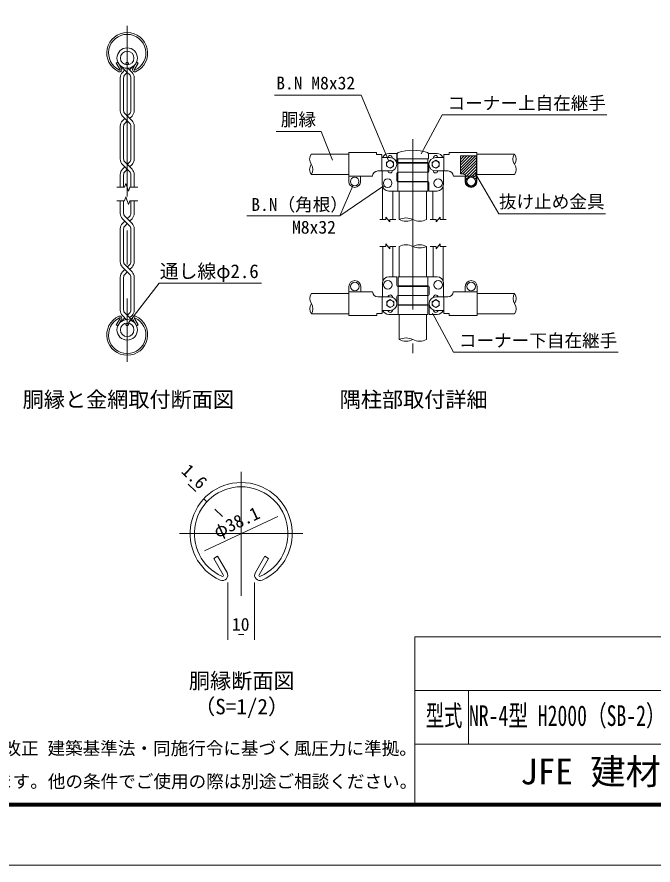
# Model space of a CAD drawing. Units: millimetres, scale not verified, with parts at other scales. Extents: x -4200 to 4200, y -2970 to 2970.
# Drawn here: x 636 to 3008, y -2970 to 190 of the extents above; entities that cross this region are included whole.
import ezdxf
from ezdxf.enums import TextEntityAlignment as Align

# ---------------------------------------------------------------- set-up
doc = ezdxf.new("R2010")
doc.units = ezdxf.units.MM
doc.header["$LTSCALE"] = 20
doc.linetypes.add('DASHED', pattern=[7.5, 6, -1.5])
doc.linetypes.add('USER1', pattern=[50.8, 31.75, -6.35, 6.35, -6.35])
for name, color, linetype, lineweight in [('0-0_D-BMK', 2, 'USER1', 13), ('0-1_D-STR1', 1, 'Continuous', 18), ('0-2_D-STR-DIM', 7, 'Continuous', 9), ('0-5_D-STR3', 3, 'Continuous', 13), ('0-6_D-STR2', 7, 'Continuous', 9), ('0-7_D-STR-TXT', 7, 'Continuous', 9), ('0-8_D-TTL', 7, 'Continuous', 9)]:
    doc.layers.add(name, color=color, linetype=linetype, lineweight=lineweight)
doc.layers.add('0-4_D-TTL-TXT', color=7, linetype='Continuous')
doc.styles.add('ＭＳ ゴシック', font='')
doc.styles.get('ＭＳ ゴシック').set_extended_font_data('MS Gothic')

msp = doc.modelspace()

# ---------------------------------------------------------------- linework, layer by layer
at = {"layer": '0-0_D-BMK'}
for p, q in [((1046.96, 156.9), (1046.96, -1095.42)), ((2112.24, -264.66), (2112.24, -1062.08)), ((1471.97, -1966.73), (1471.97, -1505.18)), ((1242.23, -1734.92), (1701.71, -1734.92))]:
    msp.add_line(p, q, dxfattribs=at)
at = {"layer": '0-1_D-STR1'}
for p, q in [((1006.23, 18.69), (1011.79, 21.9)), ((1020.27, -5.62), (1006.23, 18.69)), ((1025.83, -2.41), (1011.79, 21.9)), ((1068.1, -2.41), (1082.14, 21.9)), ((1073.66, -5.62), (1087.7, 18.69)), ((1087.7, 18.69), (1082.14, 21.9)), ((1873.24, -320.49), (1733.24, -320.49)), ((2351.24, -320.59), (2491.24, -320.59)), ((2060.94, -352.59), (2060.94, -354.59)), ((2162.54, -352.59), (2162.54, -354.59)), ((1873.24, -396.69), (1733.24, -396.69)), ((2351.24, -396.79), (2491.24, -396.79)), ((2060.94, -422.59), (2060.94, -424.59)), ((2162.54, -422.59), (2162.54, -424.59)), ((2060.94, -458.59), (2060.94, -564.59)), ((2162.54, -458.59), (2162.54, -564.59)), ((2061.44, -664.59), (2061.44, -777.96)), ((2163.04, -664.59), (2163.04, -777.96)), ((2061.44, -811.96), (2061.44, -813.96)), ((2163.04, -811.96), (2163.04, -813.96)), ((1873.74, -839.86), (1733.74, -839.86)), ((2351.74, -839.96), (2491.74, -839.96)), ((2061.44, -881.96), (2061.44, -883.96)), ((2163.04, -881.96), (2163.04, -883.96)), ((1873.74, -916.06), (1733.74, -916.06)), ((2351.74, -916.16), (2491.74, -916.16)), ((1020.27, -932.9), (1006.23, -957.21)), ((1025.83, -936.11), (1011.79, -960.42)), ((1068.1, -936.11), (1082.14, -960.42)), ((1073.66, -932.9), (1087.7, -957.21)), ((2061.44, -917.96), (2061.44, -1011.96)), ((2163.04, -917.96), (2163.04, -1011.96)), ((1006.23, -957.21), (1011.79, -960.42)), ((1087.7, -957.21), (1082.14, -960.42)), ((1370.14, -1827.45), (1384.03, -1819.43)), ((1405.23, -1888.23), (1370.14, -1827.45)), ((1419.12, -1880.21), (1384.03, -1819.43)), ((1524.81, -1880.21), (1559.9, -1819.43)), ((1538.7, -1888.23), (1573.79, -1827.45)), ((1573.79, -1827.45), (1559.9, -1819.43))]:
    msp.add_line(p, q, dxfattribs=at)
for centre, radius, start, end in [((1046.97, 55.7), 76.2, 294.32478, 245.67522), ((1046.97, 55.7), 69.78, 294.32478, 245.67522), ((1018.88, -6.42), 8.02, 245.67522, 30), ((1018.88, -6.42), 1.6, 245.67522, 30), ((1075.05, -6.42), 8.02, 150, 294.32478), ((1075.05, -6.42), 1.6, 150, 294.32478), ((1046.97, -994.22), 76.2, 114.32478, 65.67522), ((1046.97, -994.22), 69.78, 114.32478, 65.67522), ((1018.88, -932.1), 8.02, 330, 114.32478), ((1018.88, -932.1), 1.6, 330, 114.32478), ((1075.05, -932.1), 8.02, 65.67522, 210), ((1075.05, -932.1), 1.6, 65.67522, 210), ((1471.97, -1734.92), 190.5, 294.32478, 245.67522), ((1471.97, -1734.92), 174.46, 294.32478, 245.67522), ((1401.76, -1890.23), 20.05, 245.67522, 30), ((1401.76, -1890.23), 4.01, 245.67522, 30), ((1542.17, -1890.23), 20.05, 150, 294.32478), ((1542.17, -1890.23), 4.01, 150, 294.32478)]:
    msp.add_arc(centre, radius, start, end, dxfattribs=at)
at = {"layer": '0-2_D-STR-DIM'}
for p, q in [((1041.83, -430.16), (1036.7, -444.26)), ((1052.1, -458.36), (1041.83, -430.16)), ((1007.83, -444.26), (1036.7, -444.26)), ((1057.23, -444.26), (1052.1, -458.36)), ((1057.23, -444.26), (1086.1, -444.26)), ((1007.83, -494.26), (1036.7, -494.26)), ((1041.83, -480.16), (1036.7, -494.26)), ((1052.1, -508.35), (1041.83, -480.16)), ((1057.23, -494.26), (1052.1, -508.35)), ((1057.23, -494.26), (1086.1, -494.26)), ((2010.99, -564.59), (1988.49, -564.59)), ((2010.99, -564.59), (2010.99, -555.59)), ((2025.99, -573.59), (2010.99, -555.59)), ((2048.49, -564.59), (2025.99, -564.59)), ((2025.99, -573.59), (2025.99, -564.59)), ((2176.49, -564.59), (2198.99, -564.59)), ((2198.99, -573.59), (2213.99, -555.59)), ((2198.99, -573.59), (2198.99, -564.59)), ((2213.99, -564.59), (2213.99, -555.59)), ((2213.99, -564.59), (2236.49, -564.59)), ((2010.99, -664.59), (2010.99, -655.59)), ((2025.99, -673.59), (2010.99, -655.59)), ((2198.99, -673.59), (2213.99, -655.59)), ((2213.99, -664.59), (2213.99, -655.59)), ((2010.99, -664.59), (1988.49, -664.59)), ((2048.49, -664.59), (2025.99, -664.59)), ((2025.99, -673.59), (2025.99, -664.59)), ((2176.49, -664.59), (2198.99, -664.59)), ((2198.99, -673.59), (2198.99, -664.59)), ((2213.99, -664.59), (2236.49, -664.59)), ((1303.08, -1578.05), (1273.77, -1550.83)), ((1344.14, -1616.19), (1332.39, -1605.27)), ((1335.57, -1798.52), (1608.37, -1671.32)), ((1373.45, -1643.41), (1402.76, -1670.63)), ((1421.97, -1917.49), (1421.97, -2130.29)), ((1521.97, -1917.49), (1521.97, -2130.29)), ((1461.97, -2110.29), (1481.97, -2110.29))]:
    msp.add_line(p, q, dxfattribs=at)
for centre, radius, start, end in [((1760.48, -339.54), 33.24, 145.03504, 214.96496), ((2518.48, -339.64), 33.24, 145.03504, 214.96496), ((2464, -339.64), 33.24, 325.03504, 34.96496), ((1760.48, -377.64), 33.24, 145.03422, 214.96578), ((1706, -377.64), 33.24, 325.03504, 34.96496), ((2464, -377.74), 33.24, 325.03422, 34.96578), ((2086.59, -616.42), 57.83, 63.66726, 116.33274), ((2086.59, -512.77), 57.83, 243.66726, 296.33274), ((2137.39, -514.89), 55.71, 243.16247, 296.83753), ((2086.84, -715.36), 56.76, 63.41722, 116.58278), ((2137.64, -715.36), 56.76, 63.41723, 116.58277), ((2137.64, -613.83), 56.76, 243.41723, 296.58277), ((1760.98, -858.91), 33.24, 145.03504, 214.96496), ((2518.98, -859.01), 33.24, 145.03504, 214.96496), ((2464.5, -859.01), 33.24, 325.03504, 34.96496), ((1760.98, -897.01), 33.24, 145.03422, 214.96578), ((1706.5, -897.01), 33.24, 325.03504, 34.96496), ((2464.5, -897.11), 33.24, 325.03422, 34.96578), ((2086.84, -1062.72), 56.76, 63.4184, 116.5816), ((2086.84, -961.19), 56.76, 243.4184, 296.5816), ((2137.64, -961.19), 56.76, 243.4184, 296.5816)]:
    msp.add_arc(centre, radius, start, end, dxfattribs=at)
at = {"layer": '0-5_D-STR3'}
for p, q in [((1873.24, -314.59), (1873.24, -402.59)), ((1976.84, -314.59), (1873.24, -314.59)), ((2247.64, -314.59), (2351.24, -314.59)), ((2351.24, -314.59), (2351.24, -402.59)), ((1996.84, -322.39), (1996.84, -383.59)), ((2027.24, -333.59), (1996.84, -333.59)), ((2052.24, -318.59), (2022.24, -318.59)), ((2052.24, -318.59), (2052.24, -350.59)), ((2053.44, -320.55), (2053.44, -338.59)), ((2053.44, -338.59), (2171.04, -338.59)), ((2056.64, -338.59), (2056.64, -352.59)), ((2167.84, -338.59), (2167.84, -352.59)), ((2170.68, -318.59), (2202.24, -318.59)), ((2171.04, -320.64), (2171.04, -338.59)), ((2197.24, -333.59), (2227.64, -333.59)), ((2227.64, -322.39), (2227.64, -383.59)), ((2289.24, -340.8), (2303.44, -326.59)), ((2289.24, -351.4), (2314.05, -326.59)), ((2289.24, -362.01), (2324.66, -326.59)), ((2289.24, -372.62), (2335.26, -326.59)), ((2289.24, -383.22), (2345.82, -326.64)), ((2289.28, -330.15), (2292.8, -326.63)), ((2290.06, -393.01), (2349.24, -333.83)), ((2299.08, -394.59), (2349.24, -344.44)), ((2167.84, -354.59), (2056.24, -354.59)), ((2056.64, -352.59), (2168.24, -352.59)), ((2056.64, -354.59), (2056.64, -388.59)), ((2167.84, -354.59), (2167.84, -388.59)), ((2172.24, -356.59), (2172.24, -384.59)), ((2306.51, -397.78), (2349.24, -355.04)), ((2309.24, -405.65), (2349.24, -365.65)), ((2309.24, -416.26), (2349.24, -376.26)), ((1873.24, -402.59), (1873.24, -422.59)), ((1961.24, -402.59), (1873.24, -402.59)), ((1917.24, -402.59), (1917.24, -422.59)), ((1981.22, -383.59), (1996.84, -383.59)), ((2027.24, -383.59), (1996.84, -383.59)), ((1998.24, -383.59), (1998.24, -434.59)), ((2052.24, -420.59), (2052.24, -392.59)), ((2167.84, -388.59), (2056.24, -388.59)), ((2056.64, -388.59), (2168.24, -388.59)), ((2056.64, -388.59), (2056.64, -422.59)), ((2167.84, -388.59), (2167.84, -422.59)), ((2197.24, -383.59), (2227.64, -383.59)), ((2226.24, -383.59), (2226.24, -434.59)), ((2243.27, -383.59), (2227.64, -383.59)), ((2263.24, -402.59), (2351.24, -402.59)), ((2307.24, -402.59), (2307.24, -422.59)), ((2329.47, -406.64), (2349.24, -386.86)), ((2337.65, -409.06), (2349.24, -397.47)), ((2342.93, -414.39), (2349.24, -408.08)), ((2351.24, -402.59), (2351.24, -422.59)), ((2167.84, -424.59), (2056.24, -424.59)), ((2056.64, -422.59), (2168.24, -422.59)), ((2056.64, -424.59), (2056.64, -458.59)), ((2167.84, -424.59), (2167.84, -458.59)), ((2172.24, -426.59), (2172.24, -458.59)), ((2309.64, -426.47), (2313.31, -422.79)), ((2312.82, -433.89), (2315.71, -431)), ((2318.16, -439.16), (2321.02, -436.3)), ((2325.73, -442.2), (2329.38, -438.55)), ((2337.95, -440.58), (2347.08, -431.45)), ((2345.23, -422.69), (2349.24, -418.68)), ((1999.24, -442.59), (1999.24, -564.59)), ((2167.84, -458.59), (2022.24, -458.59)), ((2037.24, -458.59), (2037.24, -564.59)), ((2172.24, -458.59), (2202.24, -458.59)), ((2187.24, -458.59), (2187.24, -564.59)), ((2225.24, -442.59), (2225.24, -564.59)), ((1999.74, -664.59), (1999.74, -795.1)), ((2037.74, -664.59), (2037.74, -777.96)), ((2187.74, -664.59), (2187.74, -777.96)), ((2225.74, -664.59), (2225.74, -795.1)), ((2052.74, -777.96), (2022.74, -777.96)), ((2052.74, -809.96), (2052.74, -777.96)), ((2057.14, -811.96), (2057.14, -777.96)), ((2057.14, -777.96), (2202.74, -777.96)), ((2168.34, -811.96), (2168.34, -777.96)), ((1873.74, -833.96), (1873.74, -813.96)), ((1917.74, -833.96), (1917.74, -813.96)), ((1998.74, -852.96), (1998.74, -801.96)), ((2168.34, -813.96), (2056.74, -813.96)), ((2057.14, -811.96), (2168.74, -811.96)), ((2057.14, -847.96), (2057.14, -813.96)), ((2168.34, -847.96), (2168.34, -813.96)), ((2172.74, -815.96), (2172.74, -843.96)), ((2226.74, -852.96), (2226.74, -801.96)), ((2307.74, -833.96), (2307.74, -813.96)), ((2351.74, -833.96), (2351.74, -813.96)), ((1873.74, -921.96), (1873.74, -833.96)), ((1961.74, -833.96), (1873.74, -833.96)), ((1981.72, -852.96), (1997.34, -852.96)), ((1997.34, -914.16), (1997.34, -852.96)), ((2027.74, -852.96), (1997.34, -852.96)), ((2052.74, -879.96), (2052.74, -851.96)), ((2168.34, -847.96), (2056.74, -847.96)), ((2057.14, -847.96), (2168.74, -847.96)), ((2057.14, -881.96), (2057.14, -847.96)), ((2168.34, -881.96), (2168.34, -847.96)), ((2197.74, -852.96), (2228.14, -852.96)), ((2242.77, -852.96), (2227.14, -852.96)), ((2228.14, -914.16), (2228.14, -852.96)), ((2262.74, -833.96), (2350.74, -833.96)), ((2351.74, -921.96), (2351.74, -833.96)), ((2168.34, -883.96), (2056.74, -883.96)), ((2057.14, -881.96), (2168.74, -881.96)), ((2057.14, -917.96), (2057.14, -883.96)), ((2168.34, -917.96), (2168.34, -883.96)), ((2027.74, -902.96), (1997.34, -902.96)), ((2172.74, -917.96), (2172.74, -885.96)), ((2197.74, -902.96), (2228.14, -902.96)), ((1977.34, -921.96), (1873.74, -921.96)), ((2168.34, -917.96), (2022.74, -917.96)), ((2172.74, -917.96), (2202.74, -917.96)), ((2248.14, -921.96), (2351.74, -921.96))]:
    msp.add_line(p, q, dxfattribs=at)
at = {"layer": '0-5_D-STR3', "linetype": 'DASHED'}
for p, q in [((2289.24, -390.59), (2289.24, -330.59)), ((2345.24, -326.59), (2293.24, -326.59)), ((2349.24, -422.59), (2349.24, -330.59)), ((2299.24, -394.59), (2293.24, -394.59)), ((2309.24, -422.59), (2309.24, -404.59))]:
    msp.add_line(p, q, dxfattribs=at)
at = {"layer": '0-5_D-STR3'}
for points in [[(1976.84, -314.59), (1976.84, -322.39), (1996.84, -322.39)], [(2247.64, -314.59), (2247.64, -322.39), (2227.64, -322.39)], [(1977.34, -921.96), (1977.34, -914.16), (1997.34, -914.16)], [(2248.14, -921.96), (2248.14, -914.16), (2228.14, -914.16)]]:
    msp.add_lwpolyline(points, dxfattribs=at)
for points in [[(2027.24, -343.59), (2040.23, -351.09), (2040.23, -366.09), (2027.24, -373.59), (2014.25, -366.09), (2014.25, -351.09)], [(2197.24, -343.59), (2184.25, -351.09), (2184.25, -366.09), (2197.24, -373.59), (2210.23, -366.09), (2210.23, -351.09)], [(2027.74, -892.96), (2040.73, -885.46), (2040.73, -870.46), (2027.74, -862.96), (2014.75, -870.46), (2014.75, -885.46)], [(2197.74, -892.96), (2184.75, -885.46), (2184.75, -870.46), (2197.74, -862.96), (2210.73, -870.46), (2210.73, -885.46)]]:
    msp.add_lwpolyline(points, close=True, dxfattribs=at)
for centre, radius in [((1046.96, 17.11), 5.2), ((2027.24, -358.59), 12.99), ((2197.24, -358.59), 12.99), ((1895.24, -422.59), 16), ((2329.24, -422.59), 16), ((2018.24, -428.59), 16), ((2206.24, -428.59), 16), ((1895.74, -813.96), 16), ((2018.74, -807.96), 16), ((2206.74, -807.96), 16), ((2329.74, -813.96), 16), ((2027.74, -877.96), 12.99), ((2197.74, -877.96), 12.99), ((1046.96, -955.63), 5.2)]:
    msp.add_circle(centre, radius, dxfattribs=at)
for centre, radius, start, end in [((2059.44, -320.55), 6, 107.18963, 180), ((2112.1, -490.76), 184.17, 72.71226, 107.18963), ((2165.04, -320.64), 6, 0, 72.71226), ((2022.24, -342.59), 24, 90, 157.97569), ((2027.24, -334.59), 8.5, 356.73321, 173.24367), ((2027.24, -358.59), 25, 270, 90), ((2197.24, -358.59), 25, 90, 270), ((2197.24, -334.59), 8.5, 6.75633, 183.26679), ((2202.24, -342.59), 24, 22.02431, 90), ((2056.24, -350.59), 4, 180, 270), ((2168.24, -356.59), 4, 0, 90), ((1981.22, -403.59), 20, 90, 177.13402), ((2027.24, -382.59), 8.5, 186.75633, 3.26679), ((2056.24, -392.59), 4, 90, 180), ((2168.24, -384.59), 4, 270, 0), ((2197.24, -382.59), 8.5, 176.73321, 353.24367), ((2243.27, -403.59), 20, 2.86598, 90), ((1895.24, -422.59), 22, 180, 0), ((2022.24, -434.59), 24, 180, 270), ((2056.24, -420.59), 4, 180, 270), ((2168.24, -426.59), 4, 0, 90), ((2202.24, -434.59), 24, 270, 0), ((2329.24, -422.59), 22, 180, 0), ((2022.74, -801.96), 24, 90, 180), ((2202.74, -801.96), 24, 0, 90), ((1895.74, -813.96), 22, 0, 180), ((2056.74, -809.96), 4, 180, 270), ((2168.74, -815.96), 4, 0, 90), ((2329.74, -813.96), 22, 0, 180), ((1981.72, -832.96), 20, 182.86598, 270), ((2027.74, -853.96), 8.5, 356.73321, 173.24367), ((2027.74, -877.96), 25, 270, 90), ((2056.74, -851.96), 4, 90, 180), ((2168.74, -843.96), 4, 270, 0), ((2197.74, -877.96), 25, 90, 270), ((2197.74, -853.96), 8.5, 6.75633, 183.26679), ((2242.77, -832.96), 20, 270, 357.13402), ((2056.74, -879.96), 4, 180, 270), ((2168.74, -885.96), 4, 0, 90), ((2022.74, -893.96), 24, 202.02431, 270), ((2027.74, -901.96), 8.5, 186.75633, 3.26679), ((2197.74, -901.96), 8.5, 176.73321, 353.24367), ((2202.74, -893.96), 24, 270, 337.97569)]:
    msp.add_arc(centre, radius, start, end, dxfattribs=at)
at = {"layer": '0-5_D-STR3', "linetype": 'DASHED'}
for centre, radius, start, end in [((2293.24, -330.59), 4, 90, 180), ((2345.24, -330.59), 4, 0, 90), ((2293.24, -390.59), 4, 180, 270), ((2299.24, -404.59), 10, 0, 90), ((2329.24, -422.59), 20, 180, 0)]:
    msp.add_arc(centre, radius, start, end, dxfattribs=at)
at = {"layer": '0-6_D-STR2'}
for p, q in [((1046.96, -16.36), (1023.24, 7.37)), ((1056.04, -7.28), (1070.69, 7.37)), ((1029.08, -16.1), (1037.89, -7.28)), ((1038.86, -24.46), (1046.96, -16.36)), ((1055.07, -24.46), (1046.96, -16.36)), ((1064.85, -16.1), (1049.59, -0.83)), ((1020.88, -35.9), (1020.88, -159.14)), ((1033.71, -36.9), (1033.71, -158.14)), ((1060.22, -36.9), (1060.22, -158.14)), ((1073.05, -35.9), (1073.05, -159.14)), ((1046.96, -196.83), (1029.08, -178.94)), ((1037.89, -187.76), (1029.08, -196.57)), ((1029.08, -196.57), (1037.89, -187.76)), ((1064.85, -196.57), (1038.86, -170.58)), ((1055.07, -170.58), (1046.96, -178.68)), ((1064.85, -178.94), (1056.04, -187.76)), ((1020.88, -216.37), (1020.88, -339.62)), ((1033.71, -217.38), (1033.71, -338.61)), ((1038.86, -204.93), (1046.96, -196.83)), ((1055.07, -204.93), (1046.96, -196.83)), ((1060.22, -217.38), (1060.22, -338.61)), ((1073.05, -216.37), (1073.05, -339.62)), ((1046.96, -377.31), (1029.08, -359.42)), ((1037.89, -368.23), (1029.08, -377.04)), ((1029.08, -377.04), (1037.89, -368.23)), ((1064.85, -377.04), (1038.86, -351.05)), ((1038.86, -385.41), (1046.96, -377.31)), ((1055.07, -351.05), (1046.96, -359.16)), ((1055.07, -385.41), (1046.96, -377.31)), ((1064.85, -359.42), (1056.04, -368.23)), ((1020.88, -396.84), (1020.88, -444.26)), ((1033.71, -397.85), (1033.71, -444.26)), ((1060.22, -397.85), (1060.22, -444.26)), ((1073.05, -396.84), (1073.05, -444.26)), ((1020.88, -541.67), (1020.88, -494.26)), ((1033.71, -540.67), (1033.71, -494.26)), ((1060.22, -540.67), (1060.22, -494.26)), ((1073.05, -541.67), (1073.05, -494.26)), ((1055.07, -587.46), (1029.08, -561.47)), ((1064.85, -579.1), (1038.86, -553.11)), ((1055.07, -553.11), (1046.96, -561.21)), ((1064.85, -561.47), (1056.04, -570.29)), ((1020.88, -722.15), (1020.88, -598.9)), ((1037.89, -570.29), (1029.08, -579.1)), ((1033.71, -721.14), (1033.71, -599.91)), ((1046.96, -579.36), (1038.86, -587.46)), ((1060.22, -721.14), (1060.22, -599.91)), ((1073.05, -722.15), (1073.05, -598.9)), ((1055.07, -767.94), (1029.08, -741.95)), ((1037.89, -750.76), (1029.08, -759.57)), ((1064.85, -759.57), (1038.86, -733.58)), ((1055.07, -733.58), (1046.96, -741.69)), ((1064.85, -741.95), (1056.04, -750.76)), ((1020.88, -902.62), (1020.88, -779.37)), ((1033.71, -901.61), (1033.71, -780.38)), ((1046.96, -759.84), (1038.86, -767.94)), ((1060.22, -901.61), (1060.22, -780.38)), ((1073.05, -902.62), (1073.05, -779.37)), ((1038.86, -914.06), (1070.69, -945.89)), ((1055.07, -914.06), (1046.96, -922.16)), ((1037.89, -931.23), (1023.24, -945.89)), ((1029.08, -922.42), (1044.34, -937.69)), ((1064.85, -922.42), (1056.04, -931.23))]:
    msp.add_line(p, q, dxfattribs=at)
for centre, radius in [((1046.96, 37.18), 38.1), ((1046.96, 37.18), 25.27), ((1046.96, -975.7), 38.1), ((1046.96, -975.7), 25.27)]:
    msp.add_circle(centre, radius, dxfattribs=at)
for centre, radius, start, end in [((1048.88, -35.9), 28, 135, 180), ((1048.88, -35.9), 15.2, 131.19984, 183.80396), ((1045.05, -35.9), 15.2, 356.19604, 48.80016), ((1045.05, -35.9), 28, 0, 45), ((1048.88, -159.14), 28, 180, 225), ((1048.88, -159.14), 15.2, 176.19604, 228.80016), ((1045.05, -159.14), 15.2, 311.19984, 3.80396), ((1045.05, -159.14), 28, 315, 0), ((1048.88, -216.37), 28, 135, 180), ((1048.88, -216.37), 15.2, 131.19984, 183.80396), ((1045.05, -216.37), 15.2, 356.19604, 48.80016), ((1045.05, -216.37), 28, 0, 45), ((1048.88, -339.62), 28, 180, 225), ((1048.88, -339.62), 15.2, 176.19604, 228.80016), ((1045.05, -339.62), 15.2, 311.19984, 3.80396), ((1045.05, -339.62), 28, 315, 0), ((1048.88, -396.84), 28, 135, 180), ((1045.05, -396.84), 28, 0, 45), ((1048.88, -396.84), 15.2, 131.19984, 183.80396), ((1045.05, -396.84), 15.2, 356.19604, 48.80016), ((1048.88, -541.67), 28, 180, 225), ((1048.88, -541.67), 15.2, 176.19604, 228.80016), ((1045.05, -541.67), 15.2, 311.19984, 3.80396), ((1045.05, -541.67), 28, 315, 0), ((1048.88, -598.9), 28, 135, 180), ((1048.88, -598.9), 15.2, 131.19984, 183.80396), ((1045.05, -598.9), 15.2, 356.19604, 48.80016), ((1045.05, -598.9), 28, 0, 45), ((1048.88, -722.15), 28, 180, 225), ((1048.88, -722.15), 15.2, 176.19604, 228.80016), ((1045.05, -722.15), 15.2, 311.19984, 3.80396), ((1045.05, -722.15), 28, 315, 0), ((1048.88, -779.37), 28, 135, 180), ((1048.88, -779.37), 15.2, 131.19984, 183.80396), ((1045.05, -779.37), 15.2, 356.19604, 48.80016), ((1045.05, -779.37), 28, 0, 45), ((1048.88, -902.62), 28, 180, 225), ((1048.88, -902.62), 15.2, 176.19604, 228.80016), ((1045.05, -902.62), 15.2, 311.19984, 3.80396), ((1045.05, -902.62), 28, 315, 0)]:
    msp.add_arc(centre, radius, start, end, dxfattribs=at)
at = {"layer": '0-7_D-STR-TXT'}
for points in [[(1596.82, -100.94), (1919.88, -100.94), (2021.37, -344.69)], [(2835.66, -174.19), (2221.85, -174.19), (2143.36, -320.19)], [(1602.94, -236.58), (1769.96, -236.58), (1811.95, -343.45)], [(2830.07, -543.19), (2432.63, -543.19), (2345.16, -394.42)], [(1493.23, -550.93), (1839.3, -550.93), (2003.38, -438.75)], [(1493.23, -550.93), (1839.3, -550.93), (1888.05, -439.1)], [(1547.84, -801.4), (1165.91, -801.4), (1051.36, -949.93)], [(2877.88, -1059.11), (2264.07, -1059.11), (2185.58, -913.11)]]:
    msp.add_lwpolyline(points, dxfattribs=at)
at = {"layer": '0-8_D-TTL'}
for p, q in [((2120, -2120), (2120, -2740)), ((2120, -2120), (3920, -2120)), ((2120, -2320), (3920, -2320)), ((2320, -2320), (2320, -2520)), ((2120, -2520), (3920, -2520))]:
    msp.add_line(p, q, dxfattribs=at)
at = {"layer": '0-8_D-TTL', "color": 2, "lineweight": 18}
msp.add_lwpolyline([(-4200, 2970), (4200, 2970), (4200, -2970), (-4200, -2970)], close=True, dxfattribs=at)
at = {"layer": '0-8_D-TTL'}
for points in [[(-3930, 2750), (3930, 2750), (3930, -2750), (-3930, -2750)], [(-3927.5, 2747.5), (3927.5, 2747.5), (3927.5, -2747.5), (-3927.5, -2747.5)], [(-3925, 2745), (3925, 2745), (3925, -2745), (-3925, -2745)], [(-3922.5, 2742.5), (3922.5, 2742.5), (3922.5, -2742.5), (-3922.5, -2742.5)], [(-3920, 2740), (3920, 2740), (3920, -2740), (-3920, -2740)]]:
    msp.add_lwpolyline(points, close=True, dxfattribs=at)

# ---------------------------------------------------------------- texts
at = {"layer": '0-2_D-STR-DIM', "style": 'ＭＳ ゴシック'}
for s, rotation, p in [('1.6', 317.113, (1235.6, -1516.59)), ('φ38.1', 24.999, (1388.91, -1765.22))]:
    msp.add_text(s, height=48.09, rotation=rotation, dxfattribs=at).set_placement(p, align=Align.BOTTOM_LEFT)
msp.add_text('10', height=48.09, dxfattribs=at).set_placement((1437.57, -2111.54), align=Align.BOTTOM_LEFT)
at = {"layer": '0-4_D-TTL-TXT', "style": 'ＭＳ ゴシック'}
for s, height, p in [('胴縁と金網取付断面図', 57.77, (657.12, -1281.36)), ('隅柱部取付詳細', 57.77, (1839.35, -1281.51)), ('胴縁断面図', 57.77, (1277.04, -2329.56)), ('（S=1/2）', 57.77, (1296.53, -2425.75)), ('JFE 建材株式会社', 96.21, (2512.38, -2698.5))]:
    msp.add_text(s, height=height, dxfattribs=at).set_placement(p, align=Align.BOTTOM_LEFT)
for s, width, p in [('型式', 0.65, (2160.27, -2474.8)), ('NR-4型 H2000（SB-2）', 0.7, (2321.35, -2474.8))]:
    msp.add_text(s, height=76.97, dxfattribs=dict(at, width=width)).set_placement(p, align=Align.BOTTOM_LEFT)
at = {"layer": '0-7_D-STR-TXT', "style": 'ＭＳ ゴシック'}
for s, height, p in [('B.N M8x32', 48.09, (1602.56, -94.23)), ('コーナー上自在継手', 48.09, (2241.78, -169)), ('胴縁', 48.09, (1619.87, -230.29)), ('抜け止め金具', 48.09, (2433.27, -536.25)), ('B.N（角根）', 48.09, (1509.47, -547)), ('M8x32', 48.09, (1661.55, -631.58)), ('通し線φ2.6', 51.45, (1168.5, -798.29)), ('コーナー下自在継手', 48.09, (2284, -1053.93)), ('（設計条件）風荷重：昭和57年改正 建築基準法・同施行令に基づく風圧力に準拠。', 48.09, (-332.45, -2573.6)), ('※本商品はGLへの設置を基準としております。他の条件でご使用の際は別途ご相談ください。', 48.09, (-626.31, -2696.77))]:
    msp.add_text(s, height=height, dxfattribs=at).set_placement(p, align=Align.BOTTOM_LEFT)

doc.saveas('drawing.dxf')
